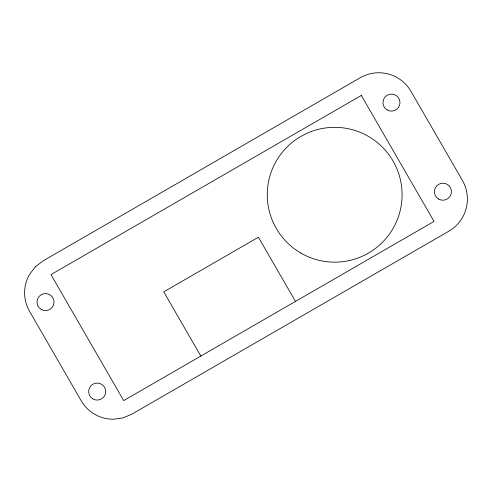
<?xml version="1.0" encoding="UTF-8"?>
<svg xmlns="http://www.w3.org/2000/svg" width="492" height="492" viewBox="0 0 492 492"><rect width="100%" height="100%" fill="white"/><g stroke="black" fill="none" stroke-linecap="round" stroke-linejoin="round"><path stroke-width="0.74" d="M295.471 301.418L258.405 237.218L163.762 291.861L200.828 356.06M35.406 266.769L29.545 274.407A36.9 36.9 0 0 0 29.545 311.307L81.205 400.789A36.9 36.9 0 0 0 113.166 419.239L122.711 417.985L131.616 414.301L448.815 231.222A37.164 37.164 0 0 0 462.418 180.447L410.974 91.34A37.164 37.164 0 0 0 360.206 77.736L43.05 260.901L35.406 266.769M361.312 95.43L50.965 274.61L123.701 400.593L434.049 221.412L361.312 95.43M300.963 253.134A67.416 67.416 0 0 0 402.087 194.752A67.416 67.416 0 0 0 300.963 136.37A67.416 67.416 0 0 0 300.963 253.134M41.266 309.456A8.518 8.518 0 0 0 54.04 302.082A8.518 8.518 0 0 0 41.266 294.708A8.518 8.518 0 0 0 41.266 309.456M438.655 199.088A8.518 8.518 0 0 0 451.428 191.714A8.518 8.518 0 0 0 438.655 184.334A8.518 8.518 0 0 0 438.655 199.088M387.21 109.974A8.518 8.518 0 0 0 399.978 102.6A8.518 8.518 0 0 0 387.21 95.227A8.518 8.518 0 0 0 387.21 109.974M92.926 398.944A8.518 8.518 0 0 0 105.7 391.564A8.518 8.518 0 0 0 92.926 384.191A8.518 8.518 0 0 0 92.926 398.944"/></g></svg>
